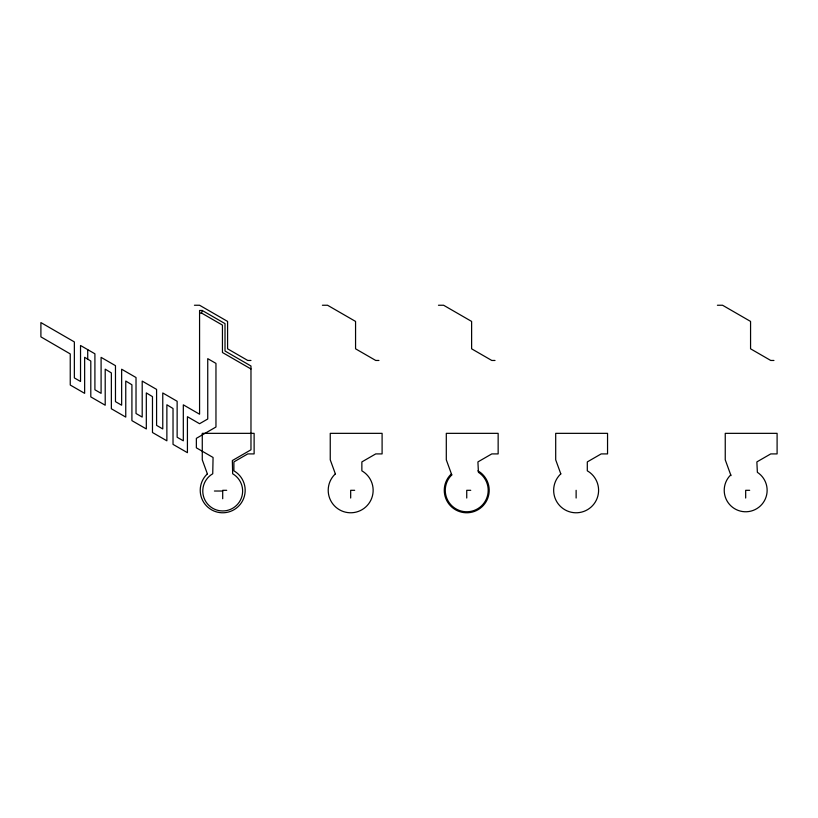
<?xml version="1.0" encoding="UTF-8"?>
<svg xmlns="http://www.w3.org/2000/svg" width="818" height="818" viewBox="0 0 818 818"><rect width="100%" height="100%" fill="white"/><g stroke="black" fill="none" stroke-linecap="round" stroke-linejoin="round"><path stroke-width="1.23" d="M250.973 368.969L222.445 352.497L222.445 325.104L201.555 313.049L202.24 310.472L199.572 310.472L199.572 414.215L183.314 404.828L183.314 440.81L177.138 437.252L177.138 401.27L162.762 392.967L162.762 428.949L156.586 425.38L156.586 389.399L142.199 381.096L142.199 417.078L136.023 413.519L136.023 377.527L121.647 369.225L121.647 405.217L115.471 401.648L115.471 365.666L101.095 357.364L101.095 393.346L94.908 389.777L94.908 353.795L80.532 345.493L80.532 381.474L74.356 377.906L74.356 341.924L40.9 322.578L40.9 336.863L70.246 353.928L70.246 385.033L84.643 393.346L84.643 357.302L90.798 361.035L90.798 396.904L105.205 405.217L105.205 369.163L111.36 372.906L111.36 408.765L125.757 417.088L125.757 381.035L131.913 384.777L131.913 420.636L146.32 428.949L146.32 392.906L152.475 396.638L152.475 432.507L166.872 440.82L166.872 404.777L173.027 408.509L173.027 444.379L187.424 452.681L187.424 416.699L199.572 423.714L207.741 419L207.741 358.652L215.962 363.396L215.962 427.016L196.361 438.346L196.361 447.824L213.069 457.466L212.741 473.775A19.918 19.918 0 0 0 207.445 503.837A19.918 19.918 0 0 0 237.966 503.837A19.918 19.918 0 0 0 232.66 473.775L232.343 460.554L250.973 449.798L250.973 366.004L225.011 351.014L225.011 323.621L202.24 310.472M451.424 473.898L450.851 474.42A22.475 22.475 0 0 0 451.996 507.272A22.475 22.475 0 0 0 484.685 503.837A22.475 22.475 0 0 0 478.97 471.465L477.916 470.861M730.74 474.921L730.505 475.135A21.462 21.462 0 0 0 744.554 511.741L746.803 511.741A21.462 21.462 0 0 0 757.366 472.313L756.865 461.914L770.74 453.908L777.1 453.908L777.1 433.346L725.249 433.346L725.249 459.839L730.995 475.626M194.428 305.247L199.572 305.247L227.588 321.423L227.588 348.816L247.762 360.462L250.973 360.462M322.404 305.247L327.548 305.247L355.564 321.423L355.564 348.816L375.738 360.462L378.949 360.462M438.458 305.247L443.601 305.247L471.618 321.423L471.618 348.816L491.792 360.462L495.013 360.462M717.406 305.247L722.55 305.247L750.566 321.423L750.566 348.816L770.74 360.462L773.951 360.462M199.572 313.049L201.555 313.049M226.698 490.309L222.701 490.309L222.701 498.745M354.675 490.309L350.677 490.309L350.677 498.029M470.728 490.309L466.741 490.309L466.741 498.029M749.677 490.309L745.679 490.309L745.679 498.029M214.418 491.025L222.701 491.025M576.128 490.309L576.128 498.029M87.72 349.644L87.72 359.163M207.383 473.898L206.811 474.42A22.475 22.475 0 0 0 207.956 507.272A22.475 22.475 0 0 0 240.645 503.837A22.475 22.475 0 0 0 234.94 471.465L233.887 470.861L233.887 461.914L247.762 453.908L254.122 453.908L254.122 433.346L202.271 433.346L202.271 459.839L207.383 473.898M335.37 473.898L334.787 474.42A22.475 22.475 0 0 0 335.942 507.272A22.475 22.475 0 0 0 368.621 503.837A22.475 22.475 0 0 0 362.916 471.465L361.863 470.861L361.863 461.914L375.738 453.908L382.098 453.908L382.098 433.346L330.247 433.346L330.247 459.839L335.37 473.898M560.811 473.898L560.238 474.42A22.475 22.475 0 0 0 561.383 507.272A22.475 22.475 0 0 0 594.072 503.837A22.475 22.475 0 0 0 588.367 471.465L587.304 470.861L587.304 461.914L601.179 453.908L607.549 453.908L607.549 433.346L555.698 433.346L555.698 459.839L560.811 473.898M451.792 474.921L451.556 475.135A21.462 21.462 0 0 0 465.616 511.741L467.855 511.741A21.462 21.462 0 0 0 478.428 472.313L477.916 461.914L491.792 453.908L498.152 453.908L498.152 433.346L446.301 433.346L446.301 459.839L451.792 474.921"/></g></svg>
